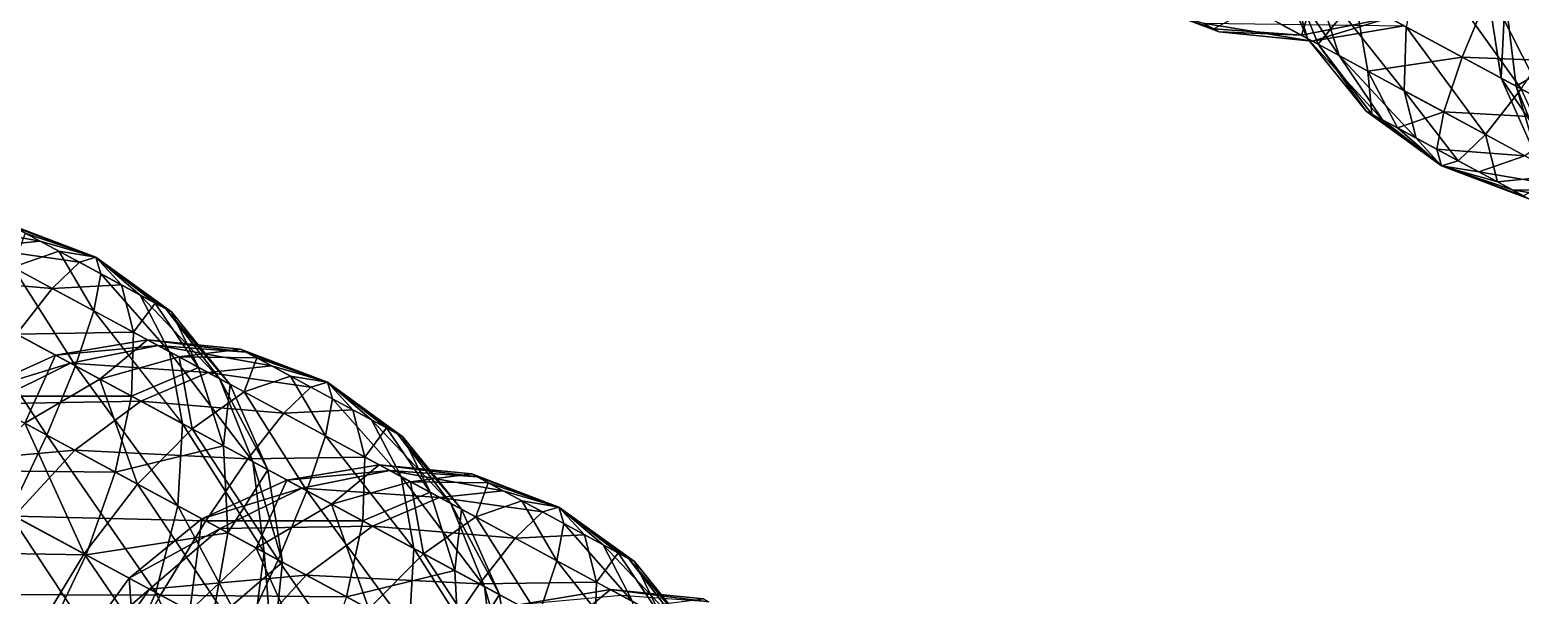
# Model space of a CAD drawing. Header units: metres. Extents: x -386 to 289, y -317 to 299.
# Drawn here: x -153.9 to -29.6, y -153.6 to -106.4 of the extents above; entities that cross this region are included whole.
import ezdxf

# ---------------------------------------------------------------- set-up
doc = ezdxf.new("R2010")
doc.units = ezdxf.units.M

msp = doc.modelspace()

# ---------------------------------------------------------------- linework, layer by layer
for points in [[(-49.231453, -100.691574, -291.11313), (-47.323895, -107.13812, -281.0435), (-50.480286, -100.01774, -280.22443), (-50.480186, -100.01764, -280.22433)], [(-50.480286, -100.01774, -280.22443), (-47.323895, -107.13812, -281.0435), (-44.700638, -108.55356, -273.87384), (-44.70054, -108.55346, -273.87375)], [(-50.480286, -100.01774, -280.22443), (-44.700638, -108.55356, -273.87384), (-46.770435, -102.01946, -270.08505), (-46.770336, -102.01936, -270.08496)], [(-37.74615, -99.82875, -259.00476), (-39.095963, -106.160385, -263.4118), (-29.51323, -111.33095, -261.99277), (-29.51313, -111.33085, -261.99268)], [(-37.74615, -99.82875, -259.00476), (-29.51323, -111.33095, -261.99277), (-26.00975, -106.16138, -257.2668), (-26.009651, -106.16128, -257.26672)], [(-21.838884, -100.19036, -474.26996), (-23.666292, -107.425835, -471.89468), (-30.859077, -103.544815, -461.21445), (-30.858978, -103.544716, -461.21436)], [(-43.358566, -103.86041, -299.8335), (-46.440838, -107.61459, -288.74295), (-49.231453, -100.691574, -291.11313), (-49.231354, -100.691475, -291.11304)], [(-49.231453, -100.691574, -291.11313), (-46.440838, -107.61459, -288.74295), (-47.323895, -107.13812, -281.0435), (-47.323795, -107.13802, -281.0434)], [(-46.388443, -102.22558, -697.8801), (-51.98674, -104.62219, -702.80444), (-47.833984, -106.8629, -708.97064), (-47.833885, -106.8628, -708.9705)], [(-46.388443, -102.22558, -697.8801), (-47.833984, -106.8629, -708.97064), (-40.51556, -105.39442, -706.60046), (-40.51546, -105.39432, -706.60034)], [(-46.770435, -102.01946, -270.08505), (-44.700638, -108.55356, -273.87384), (-39.273964, -111.481636, -269.15515), (-39.273865, -111.48154, -269.15506)], [(-46.770435, -102.01946, -270.08505), (-39.273964, -111.481636, -269.15515), (-39.095963, -106.160385, -263.4118), (-39.095863, -106.160286, -263.4117)], [(-32.037975, -102.90872, -308.77487), (-34.435257, -108.67517, -304.04892), (-43.358566, -103.86041, -299.8335), (-43.358467, -103.86031, -299.8334)], [(-20.301575, -109.24134, -307.03693), (-34.435257, -108.67517, -304.04892), (-32.037975, -102.90872, -308.77487), (-32.037876, -102.90862, -308.77478)], [(-30.859077, -103.544815, -461.21445), (-31.179823, -110.4317, -448.50705), (-32.38858, -102.71954, -447.87857), (-32.38848, -102.719444, -447.87848)], [(-32.38858, -102.71954, -447.87857), (-31.179823, -110.4317, -448.50705), (-27.469975, -112.433426, -438.36768), (-27.469875, -112.43333, -438.36758)], [(-32.38858, -102.71954, -447.87857), (-27.469975, -112.433426, -438.36768), (-27.844963, -105.17114, -435.46042), (-27.844864, -105.17104, -435.46033)], [(-15.859625, -103.4166, -309.8073), (-20.301575, -109.24134, -307.03693), (-32.037975, -102.90872, -308.77487), (-32.037876, -102.90862, -308.77478)], [(-55.14325, -106.324486, -711.7308), (-61.945236, -103.81587, -714.69275), (-54.686142, -106.57112, -715.7163), (-54.686043, -106.57102, -715.7162)], [(-54.686142, -106.57112, -715.7163), (-61.945236, -103.81587, -714.69275), (-56.04404, -105.83844, -719.42755), (-56.04394, -105.83834, -719.4274)], [(-43.358566, -103.86041, -299.8335), (-42.28808, -109.8553, -294.90918), (-46.440838, -107.61459, -288.74295), (-46.44074, -107.614494, -288.74286)], [(-34.435257, -108.67517, -304.04892), (-42.28808, -109.8553, -294.90918), (-43.358566, -103.86041, -299.8335), (-43.358467, -103.86031, -299.8334)], [(-43.358566, -103.86041, -299.8335), (-43.358566, -103.86041, -299.8335), (-34.435257, -108.67517, -304.04892), (-34.435158, -108.67507, -304.04883)], [(-30.859077, -103.544815, -461.21445), (-29.93099, -111.10554, -459.39575), (-31.179823, -110.4317, -448.50705), (-31.179724, -110.4316, -448.50696)], [(-23.666292, -107.425835, -471.89468), (-29.93099, -111.10554, -459.39575), (-30.859077, -103.544815, -461.21445), (-30.858978, -103.544716, -461.21436)], [(-51.98674, -104.62219, -702.80444), (-55.14325, -106.324486, -711.7308), (-47.833984, -106.8629, -708.97064), (-47.833885, -106.8628, -708.9705)], [(-40.51556, -105.39442, -706.60046), (-47.833984, -106.8629, -708.97064), (-46.950928, -107.33937, -716.6701), (-46.95083, -107.33927, -716.67)], [(-40.51556, -105.39442, -706.60046), (-46.950928, -107.33937, -716.6701), (-39.266727, -106.06825, -717.48914), (-39.26663, -106.06815, -717.489)], [(-46.950928, -107.33937, -716.6701), (-54.686142, -106.57112, -715.7163), (-56.04404, -105.83844, -719.42755), (-56.04394, -105.83834, -719.4274)], [(-46.950928, -107.33937, -716.6701), (-56.04404, -105.83844, -719.42755), (-49.574184, -105.923935, -723.8397), (-49.574085, -105.923836, -723.8396)], [(-47.833984, -106.8629, -708.97064), (-55.14325, -106.324486, -711.7308), (-54.686142, -106.57112, -715.7163), (-54.686043, -106.57102, -715.7162)], [(-47.833984, -106.8629, -708.97064), (-54.686142, -106.57112, -715.7163), (-46.950928, -107.33937, -716.6701), (-46.95083, -107.33927, -716.67)], [(-39.266727, -106.06825, -717.48914), (-46.950928, -107.33937, -716.6701), (-49.574184, -105.923935, -723.8397), (-49.574085, -105.923836, -723.8396)], [(-39.095963, -106.160385, -263.4118), (-39.273964, -111.481636, -269.15515), (-32.497948, -115.13777, -268.15173), (-32.49785, -115.13767, -268.15164)], [(-39.095963, -106.160385, -263.4118), (-32.497948, -115.13777, -268.15173), (-29.51323, -111.33095, -261.99277), (-29.51313, -111.33085, -261.99268)], [(-46.440838, -107.61459, -288.74295), (-42.434982, -113.18149, -281.99728), (-47.323895, -107.13812, -281.0435), (-47.323795, -107.13802, -281.0434)], [(-47.323895, -107.13812, -281.0435), (-42.434982, -113.18149, -281.99728), (-41.077084, -113.91417, -278.286), (-41.076984, -113.91407, -278.28592)], [(-47.323895, -107.13812, -281.0435), (-41.077084, -113.91417, -278.286), (-44.700638, -108.55356, -273.87384), (-44.70054, -108.55346, -273.87375)], [(-42.28808, -109.8553, -294.90918), (-41.977875, -113.42813, -285.98282), (-46.440838, -107.61459, -288.74295), (-46.44074, -107.614494, -288.74286)], [(-46.440838, -107.61459, -288.74295), (-41.977875, -113.42813, -285.98282), (-42.434982, -113.18149, -281.99728), (-42.434883, -113.18139, -281.9972)], [(-23.666292, -107.425835, -471.89468), (-24.058105, -114.274376, -468.11612), (-29.93099, -111.10554, -459.39575), (-29.930891, -111.10544, -459.39566)], [(-44.700638, -108.55356, -273.87384), (-41.077084, -113.91417, -278.286), (-38.26803, -115.429855, -275.84344), (-38.26793, -115.429756, -275.84335)], [(-44.700638, -108.55356, -273.87384), (-38.26803, -115.429855, -275.84344), (-39.273964, -111.481636, -269.15515), (-39.273865, -111.48154, -269.15506)], [(-34.435257, -108.67517, -304.04892), (-35.978348, -113.25986, -297.88995), (-42.28808, -109.8553, -294.90918), (-42.28798, -109.8552, -294.9091)], [(-24.852524, -113.84573, -302.62988), (-35.978348, -113.25986, -297.88995), (-34.435257, -108.67517, -304.04892), (-34.435158, -108.67507, -304.04883)], [(-20.301575, -109.24134, -307.03693), (-24.852524, -113.84573, -302.62988), (-34.435257, -108.67517, -304.04892), (-34.435158, -108.67507, -304.04883)], [(-35.978348, -113.25986, -297.88995), (-39.82825, -114.588005, -289.1747), (-42.28808, -109.8553, -294.90918), (-42.28798, -109.8552, -294.9091)], [(-42.28808, -109.8553, -294.90918), (-39.82825, -114.588005, -289.1747), (-41.977875, -113.42813, -285.98282), (-41.977776, -113.42803, -285.98273)], [(-42.28808, -109.8553, -294.90918), (-42.28808, -109.8553, -294.90918), (-35.978348, -113.25986, -297.88995), (-35.97825, -113.25976, -297.88986)], [(-29.93099, -111.10554, -459.39575), (-28.023434, -117.552086, -449.3261), (-31.179823, -110.4317, -448.50705), (-31.179724, -110.4316, -448.50696)], [(-31.179823, -110.4317, -448.50705), (-28.023434, -117.552086, -449.3261), (-25.400177, -118.96752, -442.15646), (-25.400078, -118.96742, -442.15637)], [(-31.179823, -110.4317, -448.50705), (-25.400177, -118.96752, -442.15646), (-27.469975, -112.433426, -438.36768), (-27.469875, -112.43333, -438.36758)], [(-39.273964, -111.481636, -269.15515), (-38.26803, -115.429855, -275.84344), (-34.760506, -117.32242, -275.32404), (-34.760406, -117.32232, -275.32394)], [(-39.273964, -111.481636, -269.15515), (-34.760506, -117.32242, -275.32404), (-32.497948, -115.13777, -268.15173), (-32.49785, -115.13767, -268.15164)], [(-29.51323, -111.33095, -261.99277), (-32.497948, -115.13777, -268.15173), (-26.188217, -118.54232, -271.1325), (-26.188118, -118.54222, -271.13242)], [(-24.058105, -114.274376, -468.11612), (-27.140377, -118.028564, -457.02557), (-29.93099, -111.10554, -459.39575), (-29.930891, -111.10544, -459.39566)], [(-29.93099, -111.10554, -459.39575), (-27.140377, -118.028564, -457.02557), (-28.023434, -117.552086, -449.3261), (-28.023335, -117.55199, -449.32602)], [(-41.977875, -113.42813, -285.98282), (-36.146713, -117.73599, -283.02084), (-42.434982, -113.18149, -281.99728), (-42.434883, -113.18139, -281.9972)], [(-42.434982, -113.18149, -281.99728), (-36.146713, -117.73599, -283.02084), (-41.077084, -113.91417, -278.286), (-41.076984, -113.91407, -278.28592)], [(-39.82825, -114.588005, -289.1747), (-36.146713, -117.73599, -283.02084), (-41.977875, -113.42813, -285.98282), (-41.977776, -113.42803, -285.98273)], [(-41.077084, -113.91417, -278.286), (-36.146713, -117.73599, -283.02084), (-38.26803, -115.429855, -275.84344), (-38.26793, -115.429756, -275.84335)], [(-35.978348, -113.25986, -297.88995), (-36.56209, -116.35033, -290.71765), (-39.82825, -114.588005, -289.1747), (-39.82815, -114.587906, -289.17462)], [(-29.202335, -116.91599, -296.88654), (-36.56209, -116.35033, -290.71765), (-35.978348, -113.25986, -297.88995), (-35.97825, -113.25976, -297.88986)], [(-24.852524, -113.84573, -302.62988), (-29.202335, -116.91599, -296.88654), (-35.978348, -113.25986, -297.88995), (-35.97825, -113.25976, -297.88986)], [(-36.56209, -116.35033, -290.71765), (-36.146713, -117.73599, -283.02084), (-39.82825, -114.588005, -289.1747), (-39.82815, -114.587906, -289.17462)], [(-38.26803, -115.429855, -275.84344), (-36.146713, -117.73599, -283.02084), (-34.760506, -117.32242, -275.32404), (-34.760406, -117.32232, -275.32394)], [(-32.497948, -115.13777, -268.15173), (-34.760506, -117.32242, -275.32404), (-31.49435, -119.08474, -276.86697), (-31.494251, -119.08464, -276.86688)], [(-32.497948, -115.13777, -268.15173), (-31.49435, -119.08474, -276.86697), (-26.188217, -118.54232, -271.1325), (-26.188118, -118.54222, -271.13242)], [(-33.054573, -118.24289, -290.19824), (-36.146713, -117.73599, -283.02084), (-36.56209, -116.35033, -290.71765), (-36.561993, -116.35023, -290.71756)], [(-29.202335, -116.91599, -296.88654), (-33.054573, -118.24289, -290.19824), (-36.56209, -116.35033, -290.71765), (-36.561993, -116.35023, -290.71756)], [(-34.760506, -117.32242, -275.32404), (-36.146713, -117.73599, -283.02084), (-31.49435, -119.08474, -276.86697), (-31.494251, -119.08464, -276.86688)], [(-31.49435, -119.08474, -276.86697), (-36.146713, -117.73599, -283.02084), (-29.344727, -120.24461, -280.05887), (-29.344627, -120.244514, -280.05878)], [(-29.344727, -120.24461, -280.05887), (-36.146713, -117.73599, -283.02084), (-28.88762, -120.49126, -284.0444), (-28.887522, -120.49116, -284.0443)], [(-28.88762, -120.49126, -284.0444), (-36.146713, -117.73599, -283.02084), (-30.245518, -119.758575, -287.75568), (-30.245419, -119.75848, -287.75558)], [(-30.245518, -119.758575, -287.75568), (-36.146713, -117.73599, -283.02084), (-33.054573, -118.24289, -290.19824), (-33.054474, -118.24279, -290.19815)], [(-23.775661, -119.84407, -292.16785), (-33.054573, -118.24289, -290.19824), (-29.202335, -116.91599, -296.88654), (-29.202236, -116.91589, -296.88644)], [(-23.775661, -119.84407, -292.16785), (-30.245518, -119.758575, -287.75568), (-33.054573, -118.24289, -290.19824), (-33.054474, -118.24279, -290.19815)], [(-26.188217, -118.54232, -271.1325), (-31.49435, -119.08474, -276.86697), (-29.344727, -120.24461, -280.05887), (-29.344627, -120.244514, -280.05878)], [(-21.152405, -121.2595, -284.9982), (-28.88762, -120.49126, -284.0444), (-30.245518, -119.758575, -287.75568), (-30.245419, -119.75848, -287.75558)], [(-21.152405, -121.2595, -284.9982), (-30.245518, -119.758575, -287.75568), (-23.775661, -119.84407, -292.16785), (-23.775562, -119.84397, -292.16776)], [(-152.99037, -124.02902, -215.99876), (-158.29651, -124.57144, -221.73325), (-162.44926, -122.330734, -215.56702), (-162.44916, -122.330635, -215.56691)], [(-152.99037, -124.02902, -215.99876), (-162.44926, -122.330734, -215.56702), (-155.14, -122.86915, -212.80688), (-155.1399, -122.86905, -212.80678)], [(-148.33801, -125.37776, -209.84491), (-155.14, -122.86915, -212.80688), (-155.5971, -122.622505, -208.82135), (-155.597, -122.622406, -208.82124)], [(-148.33801, -125.37776, -209.84491), (-155.5971, -122.622505, -208.82135), (-154.23921, -123.355194, -205.11008), (-154.2391, -123.355095, -205.10997)], [(-148.33801, -125.37776, -209.84491), (-152.99037, -124.02902, -215.99876), (-155.14, -122.86915, -212.80688), (-155.1399, -122.86905, -212.80678)], [(-149.72421, -125.79135, -217.54172), (-158.29651, -124.57144, -221.73325), (-152.99037, -124.02902, -215.99876), (-152.99026, -124.02892, -215.99866)], [(-154.23921, -123.355194, -205.11008), (-155.2824, -126.19777, -195.97922), (-151.43016, -124.87087, -202.6675), (-151.43005, -124.87077, -202.66739)], [(-148.33801, -125.37776, -209.84491), (-154.23921, -123.355194, -205.11008), (-151.43016, -124.87087, -202.6675), (-151.43005, -124.87077, -202.66739)], [(-148.33801, -125.37776, -209.84491), (-149.72421, -125.79135, -217.54172), (-152.99037, -124.02902, -215.99876), (-152.99026, -124.02892, -215.99866)], [(-152.99037, -124.02902, -215.99876), (-152.99037, -124.02902, -215.99876), (-149.72421, -125.79135, -217.54172), (-149.7241, -125.79125, -217.54161)], [(-151.98677, -127.97599, -224.714), (-163.8948, -126.968056, -226.65756), (-158.29651, -124.57144, -221.73325), (-158.2964, -124.57134, -221.73314)], [(-149.72421, -125.79135, -217.54172), (-151.98677, -127.97599, -224.714), (-158.29651, -124.57144, -221.73325), (-158.2964, -124.57134, -221.73314)], [(-158.29651, -124.57144, -221.73325), (-158.29651, -124.57144, -221.73325), (-151.98677, -127.97599, -224.714), (-151.98666, -127.97589, -224.7139)], [(-151.43016, -124.87087, -202.6675), (-155.2824, -126.19777, -195.97922), (-148.50638, -129.85391, -194.97581), (-148.50627, -129.8538, -194.97571)], [(-151.43016, -124.87087, -202.6675), (-148.50638, -129.85391, -194.97581), (-147.92264, -126.76343, -202.1481), (-147.92253, -126.76333, -202.148)], [(-148.33801, -125.37776, -209.84491), (-151.43016, -124.87087, -202.6675), (-147.92264, -126.76343, -202.1481), (-147.92253, -126.76333, -202.148)], [(-148.33801, -125.37776, -209.84491), (-146.21669, -127.68391, -217.02232), (-149.72421, -125.79135, -217.54172), (-149.7241, -125.79125, -217.54161)], [(-148.33801, -125.37776, -209.84491), (-147.92264, -126.76343, -202.1481), (-144.65648, -128.52576, -203.69106), (-144.65637, -128.52565, -203.69095)], [(-148.33801, -125.37776, -209.84491), (-144.65648, -128.52576, -203.69106), (-142.50685, -129.68564, -206.88293), (-142.50674, -129.68553, -206.88283)], [(-148.33801, -125.37776, -209.84491), (-142.50685, -129.68564, -206.88293), (-142.04974, -129.93227, -210.86847), (-142.04964, -129.93216, -210.86836)], [(-148.33801, -125.37776, -209.84491), (-142.04974, -129.93227, -210.86847), (-143.40764, -129.19958, -214.57974), (-143.40753, -129.19948, -214.57964)], [(-148.33801, -125.37776, -209.84491), (-143.40764, -129.19958, -214.57974), (-146.21669, -127.68391, -217.02232), (-146.21658, -127.68381, -217.02222)], [(-155.2824, -126.19777, -195.97922), (-159.6322, -129.26804, -190.23586), (-150.04947, -134.4386, -188.81683), (-150.04936, -134.43849, -188.81673)], [(-155.2824, -126.19777, -195.97922), (-150.04947, -134.4386, -188.81683), (-148.50638, -129.85391, -194.97581), (-148.50627, -129.8538, -194.97571)], [(-146.21669, -127.68391, -217.02232), (-151.98677, -127.97599, -224.714), (-149.72421, -125.79135, -217.54172), (-149.7241, -125.79125, -217.54161)], [(-151.98677, -127.97599, -224.714), (-154.9715, -131.7828, -230.87299), (-163.8948, -126.968056, -226.65756), (-163.8947, -126.96796, -226.65746)], [(-145.21075, -131.63213, -223.7106), (-154.9715, -131.7828, -230.87299), (-151.98677, -127.97599, -224.714), (-151.98666, -127.97589, -224.7139)], [(-146.21669, -127.68391, -217.02232), (-145.21075, -131.63213, -223.7106), (-151.98677, -127.97599, -224.714), (-151.98666, -127.97589, -224.7139)], [(-147.92264, -126.76343, -202.1481), (-148.50638, -129.85391, -194.97581), (-142.19664, -133.25845, -197.95657), (-142.19653, -133.25835, -197.95647)], [(-147.92264, -126.76343, -202.1481), (-142.19664, -133.25845, -197.95657), (-144.65648, -128.52576, -203.69106), (-144.65637, -128.52565, -203.69095)], [(-143.40764, -129.19958, -214.57974), (-145.21075, -131.63213, -223.7106), (-146.21669, -127.68391, -217.02232), (-146.21658, -127.68381, -217.02222)], [(-143.40764, -129.19958, -214.57974), (-139.78409, -134.56021, -218.9919), (-145.21075, -131.63213, -223.7106), (-145.21065, -131.63202, -223.7105)], [(-144.65648, -128.52576, -203.69106), (-142.19664, -133.25845, -197.95657), (-138.04388, -135.49916, -204.1228), (-138.04378, -135.49905, -204.1227)], [(-144.65648, -128.52576, -203.69106), (-138.04388, -135.49916, -204.1228), (-142.50685, -129.68564, -206.88293), (-142.50674, -129.68553, -206.88283)], [(-142.04974, -129.93227, -210.86847), (-139.78409, -134.56021, -218.9919), (-143.40764, -129.19958, -214.57974), (-143.40753, -129.19948, -214.57964)], [(-159.6322, -129.26804, -190.23586), (-164.18315, -133.87242, -185.82883), (-152.44675, -140.20505, -184.09088), (-152.44664, -140.20494, -184.09077)], [(-159.6322, -129.26804, -190.23586), (-152.44675, -140.20505, -184.09088), (-150.04947, -134.4386, -188.81683), (-150.04936, -134.43849, -188.81673)], [(-148.50638, -129.85391, -194.97581), (-150.04947, -134.4386, -188.81683), (-141.12616, -139.25336, -193.03226), (-141.12605, -139.25325, -193.03215)], [(-148.50638, -129.85391, -194.97581), (-141.12616, -139.25336, -193.03226), (-142.19664, -133.25845, -197.95657), (-142.19653, -133.25835, -197.95647)], [(-142.50685, -129.68564, -206.88293), (-138.04388, -135.49916, -204.1228), (-137.16083, -135.97565, -211.82227), (-137.16072, -135.97554, -211.82216)], [(-142.50685, -129.68564, -206.88293), (-137.16083, -135.97565, -211.82227), (-142.04974, -129.93227, -210.86847), (-142.04964, -129.93216, -210.86836)], [(-142.04974, -129.93227, -210.86847), (-137.16083, -135.97565, -211.82227), (-139.78409, -134.56021, -218.9919), (-139.78398, -134.5601, -218.99179)], [(-145.21075, -131.63213, -223.7106), (-145.38876, -136.95337, -229.45396), (-154.9715, -131.7828, -230.87299), (-154.97139, -131.7827, -230.87288)], [(-139.78409, -134.56021, -218.9919), (-145.38876, -136.95337, -229.45396), (-145.21075, -131.63213, -223.7106), (-145.21065, -131.63202, -223.7105)], [(-145.38876, -136.95337, -229.45396), (-158.47498, -136.9524, -235.59894), (-154.9715, -131.7828, -230.87299), (-154.97139, -131.7827, -230.87288)], [(-143.14879, -132.74469, -383.84964), (-151.71605, -133.53934, -375.33112), (-144.03185, -132.26822, -376.15018), (-144.03174, -132.26811, -376.1501)], [(-144.03185, -132.26822, -376.15018), (-151.71605, -133.53934, -375.33112), (-148.0062, -135.54106, -365.19174), (-148.00609, -135.54095, -365.19165)], [(-143.14879, -132.74469, -383.84964), (-150.46721, -134.21317, -386.21982), (-151.71605, -133.53934, -375.33112), (-151.71594, -133.53923, -375.33102)], [(-138.99603, -134.9854, -390.01587), (-150.46721, -134.21317, -386.21982), (-143.14879, -132.74469, -383.84964), (-143.14868, -132.74458, -383.84955)], [(-144.03185, -132.26822, -376.15018), (-148.0062, -135.54106, -365.19174), (-141.40858, -133.68365, -368.98053), (-141.40848, -133.68355, -368.98044)], [(-135.83952, -133.28311, -381.0895), (-143.14879, -132.74469, -383.84964), (-144.03185, -132.26822, -376.15018), (-144.03174, -132.26811, -376.1501)], [(-135.83952, -133.28311, -381.0895), (-144.03185, -132.26822, -376.15018), (-136.29663, -133.03647, -377.10397), (-136.29652, -133.03636, -377.10388)], [(-136.29663, -133.03647, -377.10397), (-144.03185, -132.26822, -376.15018), (-141.40858, -133.68365, -368.98053), (-141.40848, -133.68355, -368.98044)], [(-133.6899, -134.44298, -384.2814), (-138.99603, -134.9854, -390.01587), (-143.14879, -132.74469, -383.84964), (-143.14868, -132.74458, -383.84955)], [(-133.6899, -134.44298, -384.2814), (-143.14879, -132.74469, -383.84964), (-135.83952, -133.28311, -381.0895), (-135.83942, -133.283, -381.08942)], [(-164.18315, -133.87242, -185.82883), (-155.53485, -146.76028, -181.12003), (-152.44675, -140.20505, -184.09088), (-152.44664, -140.20494, -184.09077)], [(-150.46721, -134.21317, -386.21982), (-158.82556, -136.7632, -374.70264), (-151.71605, -133.53934, -375.33112), (-151.71594, -133.53923, -375.33102)], [(-151.71605, -133.53934, -375.33112), (-158.82556, -136.7632, -374.70264), (-154.28195, -139.2148, -362.2845), (-154.28185, -139.21469, -362.2844)], [(-151.71605, -133.53934, -375.33112), (-154.28195, -139.2148, -362.2845), (-148.0062, -135.54106, -365.19174), (-148.00609, -135.54095, -365.19165)], [(-141.40858, -133.68365, -368.98053), (-148.0062, -135.54106, -365.19174), (-140.33173, -139.68199, -358.5185), (-140.33162, -139.68188, -358.5184)], [(-142.19664, -133.25845, -197.95657), (-141.12616, -139.25336, -193.03226), (-135.25328, -142.4222, -201.75262), (-135.25317, -142.42209, -201.75252)], [(-142.19664, -133.25845, -197.95657), (-135.25328, -142.4222, -201.75262), (-138.04388, -135.49916, -204.1228), (-138.04378, -135.49905, -204.1227)], [(-136.29663, -133.03647, -377.10397), (-141.40858, -133.68365, -368.98053), (-134.93874, -133.76915, -373.3927), (-134.93863, -133.76904, -373.3926)], [(-141.40858, -133.68365, -368.98053), (-140.33173, -139.68199, -358.5185), (-135.98192, -136.61172, -364.26184), (-135.98181, -136.61162, -364.26175)], [(-134.93874, -133.76915, -373.3927), (-141.40858, -133.68365, -368.98053), (-135.98192, -136.61172, -364.26184), (-135.98181, -136.61162, -364.26175)], [(-129.03754, -135.79172, -378.12753), (-135.83952, -133.28311, -381.0895), (-136.29663, -133.03647, -377.10397), (-136.29652, -133.03636, -377.10388)], [(-129.03754, -135.79172, -378.12753), (-136.29663, -133.03647, -377.10397), (-134.93874, -133.76915, -373.3927), (-134.93863, -133.76904, -373.3926)], [(-134.93874, -133.76915, -373.3927), (-135.98192, -136.61172, -364.26184), (-132.12968, -135.28484, -370.9501), (-132.12958, -135.28473, -370.95)], [(-129.03754, -135.79172, -378.12753), (-133.6899, -134.44298, -384.2814), (-135.83952, -133.28311, -381.0895), (-135.83942, -133.283, -381.08942)], [(-129.03754, -135.79172, -378.12753), (-134.93874, -133.76915, -373.3927), (-132.12968, -135.28484, -370.9501), (-132.12958, -135.28473, -370.95)], [(-150.46721, -134.21317, -386.21982), (-157.29607, -137.58847, -388.0385), (-158.82556, -136.7632, -374.70264), (-158.82545, -136.76309, -374.70255)], [(-144.59433, -137.38202, -394.9402), (-157.29607, -137.58847, -388.0385), (-150.46721, -134.21317, -386.21982), (-150.4671, -134.21306, -386.21973)], [(-150.04947, -134.4386, -188.81683), (-152.44675, -140.20505, -184.09088), (-141.51797, -146.10188, -189.25371), (-141.51787, -146.10178, -189.2536)], [(-138.99603, -134.9854, -390.01587), (-144.59433, -137.38202, -394.9402), (-150.46721, -134.21317, -386.21982), (-150.4671, -134.21306, -386.21973)], [(-150.04947, -134.4386, -188.81683), (-141.51797, -146.10188, -189.25371), (-141.12616, -139.25336, -193.03226), (-141.12605, -139.25325, -193.03215)], [(-139.78409, -134.56021, -218.9919), (-137.7143, -141.0943, -222.7807), (-145.38876, -136.95337, -229.45396), (-145.38866, -136.95326, -229.45386)], [(-132.6863, -138.38994, -392.99664), (-144.59433, -137.38202, -394.9402), (-138.99603, -134.9854, -390.01587), (-138.99593, -134.98529, -390.01578)], [(-137.16083, -135.97565, -211.82227), (-137.7143, -141.0943, -222.7807), (-139.78409, -134.56021, -218.9919), (-139.78398, -134.5601, -218.99179)], [(-130.42374, -136.2053, -385.82434), (-138.99603, -134.9854, -390.01587), (-133.6899, -134.44298, -384.2814), (-133.68979, -134.44287, -384.2813)], [(-130.42374, -136.2053, -385.82434), (-132.6863, -138.38994, -392.99664), (-138.99603, -134.9854, -390.01587), (-138.99593, -134.98529, -390.01578)], [(-138.99603, -134.9854, -390.01587), (-138.99603, -134.9854, -390.01587), (-132.6863, -138.38994, -392.99664), (-132.68619, -138.38983, -392.99655)], [(-132.12968, -135.28484, -370.9501), (-135.98192, -136.61172, -364.26184), (-129.2059, -140.26787, -363.25842), (-129.2058, -140.26776, -363.25833)], [(-129.03754, -135.79172, -378.12753), (-130.42374, -136.2053, -385.82434), (-133.6899, -134.44298, -384.2814), (-133.68979, -134.44287, -384.2813)], [(-133.6899, -134.44298, -384.2814), (-133.6899, -134.44298, -384.2814), (-130.42374, -136.2053, -385.82434), (-130.42363, -136.2052, -385.82425)], [(-132.12968, -135.28484, -370.9501), (-129.2059, -140.26787, -363.25842), (-128.62216, -137.17738, -370.43073), (-128.62206, -137.17728, -370.43063)], [(-129.03754, -135.79172, -378.12753), (-132.12968, -135.28484, -370.9501), (-128.62216, -137.17738, -370.43073), (-128.62206, -137.17728, -370.43063)], [(-148.0062, -135.54106, -365.19174), (-154.28195, -139.2148, -362.2845), (-144.88268, -144.28638, -354.11145), (-144.88257, -144.28627, -354.11136)], [(-148.0062, -135.54106, -365.19174), (-144.88268, -144.28638, -354.11145), (-140.33173, -139.68199, -358.5185), (-140.33162, -139.68188, -358.5184)], [(-135.98192, -136.61172, -364.26184), (-140.33173, -139.68199, -358.5185), (-130.749, -144.85255, -357.09946), (-130.74889, -144.85245, -357.09937)], [(-138.04388, -135.49916, -204.1228), (-135.25328, -142.4222, -201.75262), (-134.00444, -143.09602, -212.64131), (-134.00433, -143.09592, -212.6412)], [(-138.04388, -135.49916, -204.1228), (-134.00444, -143.09602, -212.64131), (-137.16083, -135.97565, -211.82227), (-137.16072, -135.97554, -211.82216)], [(-137.16083, -135.97565, -211.82227), (-134.00444, -143.09602, -212.64131), (-137.7143, -141.0943, -222.7807), (-137.71419, -141.0942, -222.7806)], [(-135.98192, -136.61172, -364.26184), (-130.749, -144.85255, -357.09946), (-129.2059, -140.26787, -363.25842), (-129.2058, -140.26776, -363.25833)], [(-126.916214, -138.09785, -385.30493), (-132.6863, -138.38994, -392.99664), (-130.42374, -136.2053, -385.82434), (-130.42363, -136.2052, -385.82425)], [(-129.03754, -135.79172, -378.12753), (-126.916214, -138.09785, -385.30493), (-130.42374, -136.2053, -385.82434), (-130.42363, -136.2052, -385.82425)], [(-129.03754, -135.79172, -378.12753), (-128.62216, -137.17738, -370.43073), (-125.355995, -138.93971, -371.97366), (-125.355896, -138.9396, -371.97357)], [(-129.03754, -135.79172, -378.12753), (-125.355995, -138.93971, -371.97366), (-123.206375, -140.09958, -375.16556), (-123.206276, -140.09947, -375.16547)], [(-129.03754, -135.79172, -378.12753), (-123.206375, -140.09958, -375.16556), (-122.74927, -140.34622, -379.1511), (-122.74917, -140.34612, -379.151)], [(-129.03754, -135.79172, -378.12753), (-122.74927, -140.34622, -379.1511), (-124.10716, -139.61354, -382.86237), (-124.10706, -139.61343, -382.86227)], [(-129.03754, -135.79172, -378.12753), (-124.10716, -139.61354, -382.86237), (-126.916214, -138.09785, -385.30493), (-126.916115, -138.09775, -385.30484)], [(-150.10327, -141.4695, -398.71875), (-163.16995, -142.64058, -389.1818), (-157.29607, -137.58847, -388.0385), (-157.29596, -137.58836, -388.03842)], [(-146.73857, -143.285, -233.861), (-162.25845, -143.13242, -238.5698), (-158.47498, -136.9524, -235.59894), (-158.47487, -136.95229, -235.59883)], [(-145.38876, -136.95337, -229.45396), (-146.73857, -143.285, -233.861), (-158.47498, -136.9524, -235.59894), (-158.47487, -136.95229, -235.59883)], [(-144.59433, -137.38202, -394.9402), (-150.10327, -141.4695, -398.71875), (-157.29607, -137.58847, -388.0385), (-157.29596, -137.58836, -388.03842)], [(-135.67102, -142.19676, -399.1556), (-150.10327, -141.4695, -398.71875), (-144.59433, -137.38202, -394.9402), (-144.59422, -137.38191, -394.9401)], [(-137.7143, -141.0943, -222.7807), (-146.73857, -143.285, -233.861), (-145.38876, -136.95337, -229.45396), (-145.38866, -136.95326, -229.45386)], [(-132.6863, -138.38994, -392.99664), (-135.67102, -142.19676, -399.1556), (-144.59433, -137.38202, -394.9402), (-144.59422, -137.38191, -394.9401)], [(-144.59433, -137.38202, -394.9402), (-144.59433, -137.38202, -394.9402), (-135.67102, -142.19676, -399.1556), (-135.67091, -142.19666, -399.15552)], [(-128.62216, -137.17738, -370.43073), (-129.2059, -140.26787, -363.25842), (-122.896164, -143.67241, -366.2392), (-122.896065, -143.6723, -366.2391)], [(-128.62216, -137.17738, -370.43073), (-122.896164, -143.67241, -366.2392), (-125.355995, -138.93971, -371.97366), (-125.355896, -138.9396, -371.97357)], [(-125.91028, -142.04608, -391.99323), (-135.67102, -142.19676, -399.1556), (-132.6863, -138.38994, -392.99664), (-132.68619, -138.38983, -392.99655)], [(-126.916214, -138.09785, -385.30493), (-125.91028, -142.04608, -391.99323), (-132.6863, -138.38994, -392.99664), (-132.68619, -138.38983, -392.99655)], [(-124.10716, -139.61354, -382.86237), (-125.91028, -142.04608, -391.99323), (-126.916214, -138.09785, -385.30493), (-126.916115, -138.09775, -385.30484)], [(-125.355995, -138.93971, -371.97366), (-122.896164, -143.67241, -366.2392), (-118.74341, -145.91312, -372.40543), (-118.74331, -145.91301, -372.40533)], [(-125.355995, -138.93971, -371.97366), (-118.74341, -145.91312, -372.40543), (-123.206375, -140.09958, -375.16556), (-123.206276, -140.09947, -375.16547)], [(-154.28195, -139.2148, -362.2845), (-159.80815, -144.45451, -360.4569), (-149.32462, -150.11111, -351.34106), (-149.32451, -150.11101, -351.34097)], [(-152.44675, -140.20505, -184.09088), (-155.53485, -146.76028, -181.12003), (-143.34538, -153.33736, -186.8784), (-143.34528, -153.33725, -186.8783)], [(-154.28195, -139.2148, -362.2845), (-149.32462, -150.11111, -351.34106), (-144.88268, -144.28638, -354.11145), (-144.88257, -144.28627, -354.11136)], [(-152.44675, -140.20505, -184.09088), (-143.34538, -153.33736, -186.8784), (-141.51797, -146.10188, -189.25371), (-141.51787, -146.10178, -189.2536)], [(-140.33173, -139.68199, -358.5185), (-144.88268, -144.28638, -354.11145), (-133.14627, -150.61899, -352.3735), (-133.14616, -150.61888, -352.3734)], [(-141.12616, -139.25336, -193.03226), (-141.51797, -146.10188, -189.25371), (-134.32518, -149.98291, -199.93393), (-134.32507, -149.9828, -199.93382)], [(-141.12616, -139.25336, -193.03226), (-134.32518, -149.98291, -199.93393), (-135.25328, -142.4222, -201.75262), (-135.25317, -142.42209, -201.75252)], [(-140.33173, -139.68199, -358.5185), (-133.14627, -150.61899, -352.3735), (-130.749, -144.85255, -357.09946), (-130.74889, -144.85245, -357.09937)], [(-129.2059, -140.26787, -363.25842), (-130.749, -144.85255, -357.09946), (-121.82568, -149.66731, -361.31488), (-121.825584, -149.6672, -361.3148)], [(-129.2059, -140.26787, -363.25842), (-121.82568, -149.66731, -361.31488), (-122.896164, -143.67241, -366.2392), (-122.896065, -143.6723, -366.2391)], [(-124.10716, -139.61354, -382.86237), (-120.48361, -144.97415, -387.27454), (-125.91028, -142.04608, -391.99323), (-125.91018, -142.04597, -391.99313)], [(-122.74927, -140.34622, -379.1511), (-120.48361, -144.97415, -387.27454), (-124.10716, -139.61354, -382.86237), (-124.10706, -139.61343, -382.86227)], [(-123.206375, -140.09958, -375.16556), (-118.74341, -145.91312, -372.40543), (-117.86035, -146.38959, -380.1049), (-117.86025, -146.38948, -380.1048)], [(-123.206375, -140.09958, -375.16556), (-117.86035, -146.38959, -380.1049), (-122.74927, -140.34622, -379.1511), (-122.74917, -140.34612, -379.151)], [(-122.74927, -140.34622, -379.1511), (-117.86035, -146.38959, -380.1049), (-120.48361, -144.97415, -387.27454), (-120.48351, -144.97404, -387.27444)], [(-150.10327, -141.4695, -398.71875), (-155.14745, -146.9693, -401.09402), (-163.16995, -142.64058, -389.1818), (-163.16985, -142.64047, -389.1817)], [(-139.1745, -147.36633, -403.88156), (-155.14745, -146.9693, -401.09402), (-150.10327, -141.4695, -398.71875), (-150.10316, -141.46939, -398.71866)], [(-135.67102, -142.19676, -399.1556), (-139.1745, -147.36633, -403.88156), (-150.10327, -141.4695, -398.71875), (-150.10316, -141.46939, -398.71866)], [(-150.10327, -141.4695, -398.71875), (-150.10327, -141.4695, -398.71875), (-139.1745, -147.36633, -403.88156), (-139.1744, -147.36623, -403.88147)], [(-137.7143, -141.0943, -222.7807), (-137.3393, -148.35658, -225.68796), (-146.73857, -143.285, -233.861), (-146.73846, -143.2849, -233.86089)], [(-134.00444, -143.09602, -212.64131), (-137.3393, -148.35658, -225.68796), (-137.7143, -141.0943, -222.7807), (-137.71419, -141.0942, -222.7806)], [(-126.08829, -147.36732, -397.73657), (-139.1745, -147.36633, -403.88156), (-135.67102, -142.19676, -399.1556), (-135.67091, -142.19666, -399.15552)], [(-125.91028, -142.04608, -391.99323), (-126.08829, -147.36732, -397.73657), (-135.67102, -142.19676, -399.1556), (-135.67091, -142.19666, -399.15552)], [(-135.25328, -142.4222, -201.75262), (-134.32518, -149.98291, -199.93393), (-132.79568, -150.80818, -213.26979), (-132.79558, -150.80807, -213.26968)], [(-135.25328, -142.4222, -201.75262), (-132.79568, -150.80818, -213.26979), (-134.00444, -143.09602, -212.64131), (-134.00433, -143.09592, -212.6412)], [(-123.848335, -143.15866, -552.13226), (-132.41559, -143.95331, -543.6138), (-124.73139, -142.68219, -544.4328), (-124.73129, -142.68208, -544.4327)], [(-124.73139, -142.68219, -544.4328), (-132.41559, -143.95331, -543.6138), (-128.70575, -145.95503, -533.47437), (-128.70564, -145.95493, -533.47424)], [(-124.73139, -142.68219, -544.4328), (-128.70575, -145.95503, -533.47437), (-122.10814, -144.09763, -537.2632), (-122.10804, -144.09752, -537.26306)], [(-120.48361, -144.97415, -387.27454), (-126.08829, -147.36732, -397.73657), (-125.91028, -142.04608, -391.99323), (-125.91018, -142.04597, -391.99313)], [(-116.53908, -143.69708, -549.37213), (-123.848335, -143.15866, -552.13226), (-124.73139, -142.68219, -544.4328), (-124.73129, -142.68208, -544.4327)], [(-116.53908, -143.69708, -549.37213), (-124.73139, -142.68219, -544.4328), (-116.99618, -143.45044, -545.3866), (-116.99608, -143.45033, -545.3865)], [(-116.99618, -143.45044, -545.3866), (-124.73139, -142.68219, -544.4328), (-122.10814, -144.09763, -537.2632), (-122.10804, -144.09752, -537.26306)], [(-149.1682, -150.19554, -236.63138), (-166.0641, -149.90175, -239.5831), (-162.25845, -143.13242, -238.5698), (-162.25835, -143.13231, -238.56969)], [(-146.73857, -143.285, -233.861), (-149.1682, -150.19554, -236.63138), (-162.25845, -143.13242, -238.5698), (-162.25835, -143.13231, -238.56969)], [(-137.3393, -148.35658, -225.68796), (-149.1682, -150.19554, -236.63138), (-146.73857, -143.285, -233.861), (-146.73846, -143.2849, -233.86089)], [(-131.16676, -144.62714, -554.50244), (-139.52512, -147.17717, -542.9853), (-132.41559, -143.95331, -543.6138), (-132.41548, -143.9532, -543.61365)], [(-132.41559, -143.95331, -543.6138), (-139.52512, -147.17717, -542.9853), (-134.98149, -149.62877, -530.5671), (-134.98138, -149.62866, -530.56696)], [(-134.00444, -143.09602, -212.64131), (-132.79568, -150.80818, -213.26979), (-137.3393, -148.35658, -225.68796), (-137.33919, -148.35648, -225.68785)], [(-132.41559, -143.95331, -543.6138), (-134.98149, -149.62877, -530.5671), (-128.70575, -145.95503, -533.47437), (-128.70564, -145.95493, -533.47424)], [(-123.848335, -143.15866, -552.13226), (-131.16676, -144.62714, -554.50244), (-132.41559, -143.95331, -543.6138), (-132.41548, -143.9532, -543.61365)], [(-119.69558, -145.39937, -558.2985), (-131.16676, -144.62714, -554.50244), (-123.848335, -143.15866, -552.13226), (-123.848236, -143.15855, -552.13214)], [(-122.10814, -144.09763, -537.2632), (-128.70575, -145.95503, -533.47437), (-121.03127, -150.09596, -526.8011), (-121.03117, -150.09586, -526.80096)], [(-114.38945, -144.85695, -552.564), (-119.69558, -145.39937, -558.2985), (-123.848335, -143.15866, -552.13226), (-123.848236, -143.15855, -552.13214)], [(-114.38945, -144.85695, -552.564), (-123.848335, -143.15866, -552.13226), (-116.53908, -143.69708, -549.37213), (-116.53898, -143.69698, -549.372)], [(-122.896164, -143.67241, -366.2392), (-121.82568, -149.66731, -361.31488), (-115.9528, -152.83615, -370.03525), (-115.9527, -152.83604, -370.03516)], [(-122.896164, -143.67241, -366.2392), (-115.9528, -152.83615, -370.03525), (-118.74341, -145.91312, -372.40543), (-118.74331, -145.91301, -372.40533)], [(-116.99618, -143.45044, -545.3866), (-122.10814, -144.09763, -537.2632), (-115.63828, -144.18312, -541.6753), (-115.63818, -144.18301, -541.6752)], [(-122.10814, -144.09763, -537.2632), (-121.03127, -150.09596, -526.8011), (-116.681465, -147.0257, -532.54443), (-116.681366, -147.02559, -532.5443)], [(-115.63828, -144.18312, -541.6753), (-122.10814, -144.09763, -537.2632), (-116.681465, -147.0257, -532.54443), (-116.681366, -147.02559, -532.5443)], [(-109.73708, -146.20569, -546.41016), (-116.53908, -143.69708, -549.37213), (-116.99618, -143.45044, -545.3866), (-116.99608, -143.45033, -545.3865)], [(-109.73708, -146.20569, -546.41016), (-116.99618, -143.45044, -545.3866), (-115.63828, -144.18312, -541.6753), (-115.63818, -144.18301, -541.6752)], [(-109.73708, -146.20569, -546.41016), (-114.38945, -144.85695, -552.564), (-116.53908, -143.69708, -549.37213), (-116.53898, -143.69698, -549.372)], [(-159.80815, -144.45451, -360.4569), (-164.2082, -150.9031, -359.83356), (-153.35486, -156.75926, -350.39615), (-153.35475, -156.75916, -350.39606)], [(-159.80815, -144.45451, -360.4569), (-153.35486, -156.75926, -350.39615), (-149.32462, -150.11111, -351.34106), (-149.32451, -150.11101, -351.34097)], [(-144.88268, -144.28638, -354.11145), (-149.32462, -150.11111, -351.34106), (-136.23438, -157.17424, -349.40265), (-136.23427, -157.17413, -349.40256)], [(-144.88268, -144.28638, -354.11145), (-136.23438, -157.17424, -349.40265), (-133.14627, -150.61899, -352.3735), (-133.14616, -150.61888, -352.3734)], [(-131.16676, -144.62714, -554.50244), (-137.9956, -148.00244, -556.32117), (-139.52512, -147.17717, -542.9853), (-139.52501, -147.17706, -542.98517)], [(-125.29388, -147.79599, -563.2228), (-137.9956, -148.00244, -556.32117), (-131.16676, -144.62714, -554.50244), (-131.16666, -144.62703, -554.5023)], [(-130.749, -144.85255, -357.09946), (-133.14627, -150.61899, -352.3735), (-122.21749, -156.51584, -357.53632), (-122.21739, -156.51573, -357.53622)], [(-119.69558, -145.39937, -558.2985), (-125.29388, -147.79599, -563.2228), (-131.16676, -144.62714, -554.50244), (-131.16666, -144.62703, -554.5023)], [(-130.749, -144.85255, -357.09946), (-122.21749, -156.51584, -357.53632), (-121.82568, -149.66731, -361.31488), (-121.825584, -149.6672, -361.3148)], [(-120.48361, -144.97415, -387.27454), (-118.41381, -151.50826, -391.06332), (-126.08829, -147.36732, -397.73657), (-126.08819, -147.36722, -397.73648)], [(-117.86035, -146.38959, -380.1049), (-118.41381, -151.50826, -391.06332), (-120.48361, -144.97415, -387.27454), (-120.48351, -144.97404, -387.27444)], [(-111.12329, -146.61928, -554.107), (-119.69558, -145.39937, -558.2985), (-114.38945, -144.85695, -552.564), (-114.38935, -144.85684, -552.5639)], [(-115.63828, -144.18312, -541.6753), (-116.681465, -147.0257, -532.54443), (-112.82922, -145.6988, -539.2327), (-112.829124, -145.6987, -539.2326)], [(-109.73708, -146.20569, -546.41016), (-115.63828, -144.18312, -541.6753), (-112.82922, -145.6988, -539.2327), (-112.829124, -145.6987, -539.2326)], [(-109.73708, -146.20569, -546.41016), (-111.12329, -146.61928, -554.107), (-114.38945, -144.85695, -552.564), (-114.38935, -144.85684, -552.5639)], [(-114.38945, -144.85695, -552.564), (-114.38945, -144.85695, -552.564), (-111.12329, -146.61928, -554.107), (-111.12319, -146.61917, -554.1069)], [(-141.51797, -146.10188, -189.25371), (-143.34538, -153.33736, -186.8784), (-135.32288, -157.66608, -198.79065), (-135.32277, -157.66597, -198.79054)], [(-141.51797, -146.10188, -189.25371), (-135.32288, -157.66608, -198.79065), (-134.32518, -149.98291, -199.93393), (-134.32507, -149.9828, -199.93382)], [(-128.70575, -145.95503, -533.47437), (-134.98149, -149.62877, -530.5671), (-125.58222, -154.70035, -522.39404), (-125.58212, -154.70024, -522.3939)], [(-128.70575, -145.95503, -533.47437), (-125.58222, -154.70035, -522.39404), (-121.03127, -150.09596, -526.8011), (-121.03117, -150.09586, -526.80096)], [(-113.38585, -148.80391, -561.27924), (-125.29388, -147.79599, -563.2228), (-119.69558, -145.39937, -558.2985), (-119.69548, -145.39926, -558.2984)], [(-111.12329, -146.61928, -554.107), (-113.38585, -148.80391, -561.27924), (-119.69558, -145.39937, -558.2985), (-119.69548, -145.39926, -558.2984)], [(-119.69558, -145.39937, -558.2985), (-119.69558, -145.39937, -558.2985), (-113.38585, -148.80391, -561.27924), (-113.38575, -148.8038, -561.2791)], [(-118.74341, -145.91312, -372.40543), (-115.9528, -152.83615, -370.03525), (-114.703964, -153.50998, -380.92395), (-114.703865, -153.50987, -380.92386)], [(-118.74341, -145.91312, -372.40543), (-114.703964, -153.50998, -380.92395), (-117.86035, -146.38959, -380.1049), (-117.86025, -146.38948, -380.1048)], [(-117.86035, -146.38959, -380.1049), (-114.703964, -153.50998, -380.92395), (-118.41381, -151.50826, -391.06332), (-118.41371, -151.50815, -391.06323)], [(-112.82922, -145.6988, -539.2327), (-116.681465, -147.0257, -532.54443), (-109.90545, -150.68184, -531.5411), (-109.90535, -150.68173, -531.54095)], [(-107.61577, -148.51183, -553.5876), (-113.38585, -148.80391, -561.27924), (-111.12329, -146.61928, -554.107), (-111.12319, -146.61917, -554.1069)], [(-112.82922, -145.6988, -539.2327), (-109.90545, -150.68184, -531.5411), (-109.3217, -147.59135, -538.7133), (-109.3216, -147.59125, -538.7132)], [(-109.73708, -146.20569, -546.41016), (-112.82922, -145.6988, -539.2327), (-109.3217, -147.59135, -538.7133), (-109.3216, -147.59125, -538.7132)], [(-109.73708, -146.20569, -546.41016), (-107.61577, -148.51183, -553.5876), (-111.12329, -146.61928, -554.107), (-111.12319, -146.61917, -554.1069)], [(-109.73708, -146.20569, -546.41016), (-109.3217, -147.59135, -538.7133), (-106.05554, -149.35368, -540.2563), (-106.05544, -149.35358, -540.25616)], [(-109.73708, -146.20569, -546.41016), (-106.05554, -149.35368, -540.2563), (-103.905914, -150.51355, -543.4482), (-103.905815, -150.51344, -543.44806)], [(-109.73708, -146.20569, -546.41016), (-103.905914, -150.51355, -543.4482), (-103.448814, -150.7602, -547.4337), (-103.448715, -150.76009, -547.4336)], [(-109.73708, -146.20569, -546.41016), (-103.448814, -150.7602, -547.4337), (-104.80671, -150.02751, -551.14496), (-104.80661, -150.0274, -551.14484)], [(-109.73708, -146.20569, -546.41016), (-104.80671, -150.02751, -551.14496), (-107.61577, -148.51183, -553.5876), (-107.61567, -148.51172, -553.58746)], [(-142.95798, -153.54637, -406.85242), (-159.38309, -153.5066, -401.9042), (-155.14745, -146.9693, -401.09402), (-155.14734, -146.9692, -401.09393)], [(-155.53485, -146.76028, -181.12003), (-159.1033, -153.65758, -180.10672), (-146.48384, -160.46667, -186.06824), (-146.48373, -160.46657, -186.06813)], [(-155.53485, -146.76028, -181.12003), (-146.48384, -160.46667, -186.06824), (-143.34538, -153.33736, -186.8784), (-143.34528, -153.33725, -186.8783)], [(-139.1745, -147.36633, -403.88156), (-142.95798, -153.54637, -406.85242), (-155.14745, -146.9693, -401.09402), (-155.14734, -146.9692, -401.09393)], [(-155.14745, -146.9693, -401.09402), (-155.14745, -146.9693, -401.09402), (-142.95798, -153.54637, -406.85242), (-142.95787, -153.54626, -406.85233)], [(-137.9956, -148.00244, -556.32117), (-145.57544, -152.13408, -542.5902), (-139.52512, -147.17717, -542.9853), (-139.52501, -147.17706, -542.98517)], [(-139.52512, -147.17717, -542.9853), (-145.57544, -152.13408, -542.5902), (-140.50769, -154.86848, -528.7395), (-140.50758, -154.86838, -528.7394)], [(-127.438095, -153.69896, -402.14362), (-142.95798, -153.54637, -406.85242), (-139.1745, -147.36633, -403.88156), (-139.1744, -147.36623, -403.88147)], [(-139.52512, -147.17717, -542.9853), (-140.50769, -154.86848, -528.7395), (-134.98149, -149.62877, -530.5671), (-134.98138, -149.62866, -530.56696)], [(-126.08829, -147.36732, -397.73657), (-127.438095, -153.69896, -402.14362), (-139.1745, -147.36633, -403.88156), (-139.1744, -147.36623, -403.88147)], [(-125.29388, -147.79599, -563.2228), (-130.80283, -151.88347, -567.00134), (-137.9956, -148.00244, -556.32117), (-137.9955, -148.00233, -556.32104)], [(-116.37057, -152.61073, -567.43823), (-130.80283, -151.88347, -567.00134), (-125.29388, -147.79599, -563.2228), (-125.29378, -147.79588, -563.22266)], [(-118.41381, -151.50826, -391.06332), (-127.438095, -153.69896, -402.14362), (-126.08829, -147.36732, -397.73657), (-126.08819, -147.36722, -397.73648)], [(-113.38585, -148.80391, -561.27924), (-116.37057, -152.61073, -567.43823), (-125.29388, -147.79599, -563.2228), (-125.29378, -147.79588, -563.22266)], [(-125.29388, -147.79599, -563.2228), (-125.29388, -147.79599, -563.2228), (-116.37057, -152.61073, -567.43823), (-116.37047, -152.61063, -567.4381)], [(-116.681465, -147.0257, -532.54443), (-121.03127, -150.09596, -526.8011), (-111.44854, -155.26653, -525.3821), (-111.44844, -155.26642, -525.38196)], [(-116.681465, -147.0257, -532.54443), (-111.44854, -155.26653, -525.3821), (-109.90545, -150.68184, -531.5411), (-109.90535, -150.68173, -531.54095)], [(-109.3217, -147.59135, -538.7133), (-109.90545, -150.68184, -531.5411), (-103.59572, -154.08638, -534.5218), (-103.59562, -154.08627, -534.52167)], [(-109.3217, -147.59135, -538.7133), (-103.59572, -154.08638, -534.5218), (-106.05554, -149.35368, -540.2563), (-106.05544, -149.35358, -540.25616)], [(-137.3393, -148.35658, -225.68796), (-138.68468, -155.85214, -227.51553), (-149.1682, -150.19554, -236.63138), (-149.16809, -150.19543, -236.63127)], [(-137.9956, -148.00244, -556.32117), (-143.8695, -153.05455, -557.4644), (-145.57544, -152.13408, -542.5902), (-145.57533, -152.13397, -542.5901)], [(-130.80283, -151.88347, -567.00134), (-143.8695, -153.05455, -557.4644), (-137.9956, -148.00244, -556.32117), (-137.9955, -148.00233, -556.32104)], [(-132.79568, -150.80818, -213.26979), (-138.68468, -155.85214, -227.51553), (-137.3393, -148.35658, -225.68796), (-137.33919, -148.35648, -225.68785)], [(-106.60983, -152.46005, -560.2759), (-116.37057, -152.61073, -567.43823), (-113.38585, -148.80391, -561.27924), (-113.38575, -148.8038, -561.2791)], [(-107.61577, -148.51183, -553.5876), (-106.60983, -152.46005, -560.2759), (-113.38585, -148.80391, -561.27924), (-113.38575, -148.8038, -561.2791)], [(-104.80671, -150.02751, -551.14496), (-106.60983, -152.46005, -560.2759), (-107.61577, -148.51183, -553.5876), (-107.61567, -148.51172, -553.58746)], [(-152.51207, -157.21402, -237.5763), (-169.63257, -156.79904, -238.5698), (-166.0641, -149.90175, -239.5831), (-166.064, -149.90164, -239.583)], [(-149.1682, -150.19554, -236.63138), (-152.51207, -157.21402, -237.5763), (-166.0641, -149.90175, -239.5831), (-166.064, -149.90164, -239.583)], [(-149.32462, -150.11111, -351.34106), (-153.35486, -156.75926, -350.39615), (-139.80283, -164.07153, -348.38934), (-139.80272, -164.07143, -348.38925)], [(-138.68468, -155.85214, -227.51553), (-152.51207, -157.21402, -237.5763), (-149.1682, -150.19554, -236.63138), (-149.16809, -150.19543, -236.63127)], [(-149.32462, -150.11111, -351.34106), (-139.80283, -164.07153, -348.38934), (-136.23438, -157.17424, -349.40265), (-136.23427, -157.17413, -349.40256)], [(-134.98149, -149.62877, -530.5671), (-140.50769, -154.86848, -528.7395), (-130.02417, -160.52509, -519.6237), (-130.02406, -160.52498, -519.6236)], [(-134.32518, -149.98291, -199.93393), (-135.32288, -157.66608, -198.79065), (-133.61693, -158.58655, -213.66487), (-133.61682, -158.58644, -213.66476)], [(-134.98149, -149.62877, -530.5671), (-130.02417, -160.52509, -519.6237), (-125.58222, -154.70035, -522.39404), (-125.58212, -154.70024, -522.3939)], [(-134.32518, -149.98291, -199.93393), (-133.61693, -158.58655, -213.66487), (-132.79568, -150.80818, -213.26979), (-132.79558, -150.80807, -213.26968)], [(-121.03127, -150.09596, -526.8011), (-125.58222, -154.70035, -522.39404), (-113.84582, -161.03296, -520.6561), (-113.84572, -161.03285, -520.656)], [(-121.82568, -149.66731, -361.31488), (-122.21749, -156.51584, -357.53632), (-115.024704, -160.39687, -368.21655), (-115.024605, -160.39676, -368.21646)], [(-121.82568, -149.66731, -361.31488), (-115.024704, -160.39687, -368.21655), (-115.9528, -152.83615, -370.03525), (-115.9527, -152.83604, -370.03516)], [(-121.03127, -150.09596, -526.8011), (-113.84582, -161.03296, -520.6561), (-111.44854, -155.26653, -525.3821), (-111.44844, -155.26642, -525.38196)], [(-104.80671, -150.02751, -551.14496), (-101.18316, -155.38812, -555.5571), (-106.60983, -152.46005, -560.2759), (-106.60973, -152.45995, -560.27576)], [(-106.05554, -149.35368, -540.2563), (-103.59572, -154.08638, -534.5218), (-99.44296, -156.32709, -540.68805), (-99.44286, -156.32698, -540.6879)], [(-106.05554, -149.35368, -540.2563), (-99.44296, -156.32709, -540.68805), (-103.905914, -150.51355, -543.4482), (-103.905815, -150.51344, -543.44806)], [(-103.448814, -150.7602, -547.4337), (-101.18316, -155.38812, -555.5571), (-104.80671, -150.02751, -551.14496), (-104.80661, -150.0274, -551.14484)], [(-164.2082, -150.9031, -359.83356), (-156.69873, -163.77774, -351.34106), (-153.35486, -156.75926, -350.39615), (-153.35475, -156.75916, -350.39606)], [(-132.79568, -150.80818, -213.26979), (-133.61693, -158.58655, -213.66487), (-138.68468, -155.85214, -227.51553), (-138.68457, -155.85204, -227.51543)], [(-133.14627, -150.61899, -352.3735), (-136.23438, -157.17424, -349.40265), (-124.04491, -163.75131, -355.16104), (-124.04481, -163.7512, -355.16095)], [(-133.14627, -150.61899, -352.3735), (-124.04491, -163.75131, -355.16104), (-122.21749, -156.51584, -357.53632), (-122.21739, -156.51573, -357.53622)], [(-118.41381, -151.50826, -391.06332), (-118.038826, -158.77054, -393.97058), (-127.438095, -153.69896, -402.14362), (-127.437996, -153.69885, -402.14352)], [(-114.703964, -153.50998, -380.92395), (-118.038826, -158.77054, -393.97058), (-118.41381, -151.50826, -391.06332), (-118.41371, -151.50815, -391.06323)], [(-109.90545, -150.68184, -531.5411), (-111.44854, -155.26653, -525.3821), (-102.52523, -160.08128, -529.59753), (-102.52513, -160.08118, -529.5974)], [(-109.90545, -150.68184, -531.5411), (-102.52523, -160.08128, -529.59753), (-103.59572, -154.08638, -534.5218), (-103.59562, -154.08627, -534.52167)], [(-103.905914, -150.51355, -543.4482), (-99.44296, -156.32709, -540.68805), (-98.5599, -156.80356, -548.3875), (-98.5598, -156.80345, -548.3874)], [(-103.905914, -150.51355, -543.4482), (-98.5599, -156.80356, -548.3875), (-103.448814, -150.7602, -547.4337), (-103.448715, -150.76009, -547.4336)], [(-103.448814, -150.7602, -547.4337), (-98.5599, -156.80356, -548.3875), (-101.18316, -155.38812, -555.5571), (-101.18306, -155.38802, -555.557)], [(-143.8695, -153.05455, -557.4644), (-150.15427, -158.4862, -542.45544), (-145.57544, -152.13408, -542.5902), (-145.57533, -152.13397, -542.5901)], [(-145.57544, -152.13408, -542.5902), (-150.15427, -158.4862, -542.45544), (-144.90776, -161.31708, -528.11615), (-144.90765, -161.31697, -528.116)], [(-145.57544, -152.13408, -542.5902), (-144.90776, -161.31708, -528.11615), (-140.50769, -154.86848, -528.7395), (-140.50758, -154.86838, -528.7394)], [(-130.80283, -151.88347, -567.00134), (-135.847, -157.38327, -569.37665), (-143.8695, -153.05455, -557.4644), (-143.8694, -153.05444, -557.4643)], [(-119.87405, -157.7803, -572.1642), (-135.847, -157.38327, -569.37665), (-130.80283, -151.88347, -567.00134), (-130.80272, -151.88336, -567.0012)], [(-116.37057, -152.61073, -567.43823), (-119.87405, -157.7803, -572.1642), (-130.80283, -151.88347, -567.00134), (-130.80272, -151.88336, -567.0012)], [(-130.80283, -151.88347, -567.00134), (-130.80283, -151.88347, -567.00134), (-119.87405, -157.7803, -572.1642), (-119.87395, -157.7802, -572.16406)], [(-106.787834, -157.7813, -566.0192), (-119.87405, -157.7803, -572.1642), (-116.37057, -152.61073, -567.43823), (-116.37047, -152.61063, -567.4381)], [(-106.60983, -152.46005, -560.2759), (-106.787834, -157.7813, -566.0192), (-116.37057, -152.61073, -567.43823), (-116.37047, -152.61063, -567.4381)], [(-101.18316, -155.38812, -555.5571), (-106.787834, -157.7813, -566.0192), (-106.60983, -152.46005, -560.2759), (-106.60973, -152.45995, -560.27576)], [(-146.76363, -160.3157, -407.86572), (-162.52156, -160.63593, -401.09402), (-159.38309, -153.5066, -401.9042), (-159.38298, -153.5065, -401.9041)], [(-142.95798, -153.54637, -406.85242), (-146.76363, -160.3157, -407.86572), (-159.38309, -153.5066, -401.9042), (-159.38298, -153.5065, -401.9041)], [(-159.38309, -153.5066, -401.9042), (-159.38309, -153.5066, -401.9042), (-146.76363, -160.3157, -407.86572), (-146.76352, -160.3156, -407.86563)], [(-143.8695, -153.05455, -557.4644), (-148.38815, -159.43916, -557.8544), (-150.15427, -158.4862, -542.45544), (-150.15416, -158.4861, -542.4553)], [(-135.847, -157.38327, -569.37665), (-148.38815, -159.43916, -557.8544), (-143.8695, -153.05455, -557.4644), (-143.8694, -153.05444, -557.4643)], [(-129.86772, -160.6095, -404.914), (-146.76363, -160.3157, -407.86572), (-142.95798, -153.54637, -406.85242), (-142.95787, -153.54626, -406.85233)], [(-143.34538, -153.33736, -186.8784), (-146.48384, -160.46667, -186.06824), (-138.17833, -164.94809, -198.4007), (-138.17822, -164.94798, -198.40059)], [(-143.34538, -153.33736, -186.8784), (-138.17833, -164.94809, -198.4007), (-135.32288, -157.66608, -198.79065), (-135.32277, -157.66597, -198.79054)], [(-127.438095, -153.69896, -402.14362), (-129.86772, -160.6095, -404.914), (-142.95798, -153.54637, -406.85242), (-142.95787, -153.54626, -406.85233)], [(-114.703964, -153.50998, -380.92395), (-113.49521, -161.22214, -381.55243), (-118.038826, -158.77054, -393.97058), (-118.03873, -158.77043, -393.9705)], [(-115.9528, -152.83615, -370.03525), (-115.024704, -160.39687, -368.21655), (-113.49521, -161.22214, -381.55243), (-113.49511, -161.22203, -381.55234)], [(-115.9528, -152.83615, -370.03525), (-113.49521, -161.22214, -381.55243), (-114.703964, -153.50998, -380.92395), (-114.703865, -153.50987, -380.92386)], [(-104.547874, -153.57263, -720.41486), (-113.11513, -154.36728, -711.89636), (-105.43093, -153.09616, -712.7154), (-105.43083, -153.09605, -712.7153)], [(-105.43093, -153.09616, -712.7154), (-113.11513, -154.36728, -711.89636), (-109.40528, -156.369, -701.75696), (-109.40518, -156.3689, -701.75684)], [(-105.43093, -153.09616, -712.7154), (-109.40528, -156.369, -701.75696), (-102.80768, -154.5116, -705.5458), (-102.80758, -154.51149, -705.54565)], [(-97.23862, -154.11105, -717.6547), (-104.547874, -153.57263, -720.41486), (-105.43093, -153.09616, -712.7154), (-105.43083, -153.09605, -712.7153)], [(-97.23862, -154.11105, -717.6547), (-105.43093, -153.09616, -712.7154), (-97.69572, -153.86441, -713.6692), (-97.69562, -153.8643, -713.66907)], [(-97.69572, -153.86441, -713.6692), (-105.43093, -153.09616, -712.7154), (-102.80768, -154.5116, -705.5458), (-102.80758, -154.51149, -705.54565)]]:
    msp.add_3dface(points)

doc.saveas('drawing.dxf')
